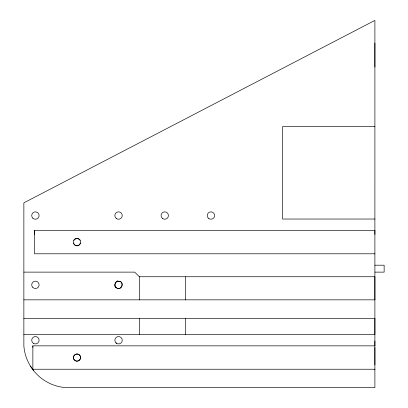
<?xml version="1.0" encoding="UTF-8"?>
<svg xmlns="http://www.w3.org/2000/svg" width="408" height="408" viewBox="0 0 408 408"><rect width="100%" height="100%" fill="white"/><g stroke="black" fill="none" stroke-linecap="round" stroke-linejoin="round"><path stroke-width="0.61" d="M374.896 347.422L374.896 387.6L65.433 387.6A45.41 45.41 0 0 1 23.863 346.03L23.863 202.847L374.901 20.4L374.896 345.856L32.859 345.851L32.859 369.592L33.476 370.469M374.901 234.483L374.901 230.367L34.542 230.413L34.542 253.796L374.901 253.796M73.782 240.256L76.026 238.537A3.698 3.698 0 0 1 80.549 243.061L78.826 245.305A3.626 3.545 0 0 1 75.133 245.305L73.409 243.061M115.403 287.528C114.082 284.911 115.311 282.234 117.56 280.709M116.703 281.632C127.021 278.603 120.141 295.224 114.98 285.789M374.901 126.653L282.525 126.648L282.52 219.03L374.901 219.03M374.901 265.2L384.137 265.2L384.137 272.131L374.901 272.126M23.863 272.126L134.716 272.126L139.337 276.746L139.337 299.839M139.337 276.746L374.896 276.746L374.896 299.839L23.863 299.839M23.863 318.317L374.896 318.317L374.896 334.483L23.863 334.478M30.427 366.103L32.859 369.235L374.896 369.24L374.896 369.592M75.373 360.769C77.602 362.059 80.891 360.009 80.549 357.296A3.621 3.59 0 0 0 79.305 354.853C75.949 351.752 71.069 357.393 74.623 360.264A3.606 0.653 35.2 0 0 75.373 360.769L75.439 360.81A3.58 3.58 0 0 0 80.56 357.607A3.58 3.58 0 0 0 75.495 354.322A3.58 3.58 0 0 0 74.659 360.3M115.938 342.868L116.703 343.454A3.698 3.698 0 0 0 122.247 340.252A3.698 3.698 0 0 0 116.703 337.054A3.698 3.698 0 0 0 116.703 343.454M80.182 240.256L77.938 238.537L76.026 238.537A3.698 3.698 0 0 0 74.368 244.718A3.698 3.698 0 0 0 80.549 243.061M32.538 369.123L32.859 369.592M374.901 43.034L374.901 67.05M374.896 340.95L374.896 364.966M185.523 276.746L185.523 299.839M185.523 318.317L185.523 334.478M139.337 318.317L139.337 334.478M34.542 230.367L34.542 234.483M32.859 345.851L32.859 347.417M32.819 218.178A3.698 3.698 0 0 0 38.989 216.475A3.698 3.698 0 0 0 34.425 211.987A3.698 3.698 0 0 0 32.819 218.178M116.561 218.657A3.698 3.698 0 0 0 122.242 215.704A3.698 3.698 0 0 0 116.846 212.262A3.698 3.698 0 0 0 116.561 218.657M162.67 218.601A3.698 3.698 0 0 0 168.422 215.806A3.698 3.698 0 0 0 163.124 212.221A3.698 3.698 0 0 0 162.67 218.601M208.503 218.331A3.698 3.698 0 0 0 214.552 216.25A3.698 3.698 0 0 0 209.727 212.048A3.698 3.698 0 0 0 208.503 218.331M115.938 287.441A3.698 3.698 0 0 0 122.12 285.789A3.698 3.698 0 0 0 117.596 281.26A3.698 3.698 0 0 0 115.938 287.441M32.875 287.518A3.698 3.698 0 0 0 39.005 285.687A3.698 3.698 0 0 0 34.354 281.291A3.698 3.698 0 0 0 32.875 287.518M33.563 343.454A3.698 3.698 0 0 0 39.107 340.252A3.698 3.698 0 0 0 33.563 337.054A3.698 3.698 0 0 0 33.563 343.454"/></g></svg>
